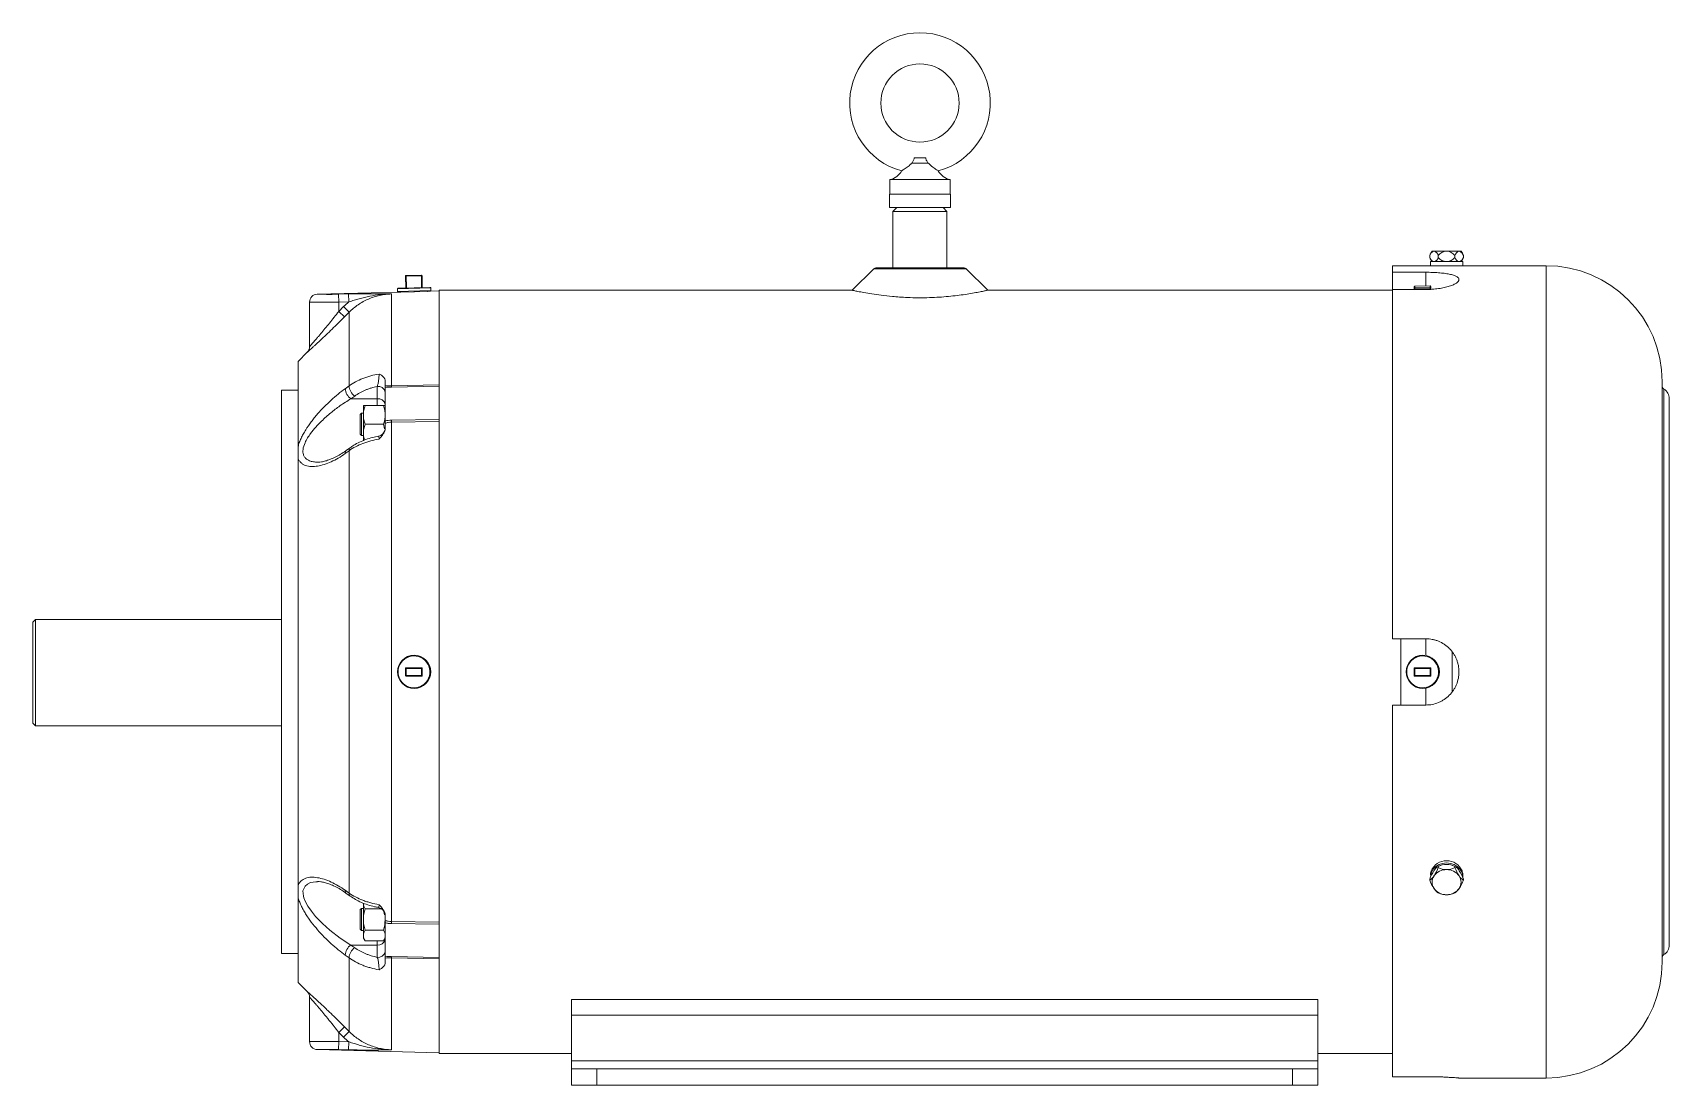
# Paper-space layout '_Back' of a CAD drawing. Header units: inches. Extents: x -13.4 to 11.3, y -6.2 to 9.6.
import ezdxf

# ---------------------------------------------------------------- set-up
doc = ezdxf.new("R2010")
doc.units = ezdxf.units.IN
doc.header["$MEASUREMENT"] = 0

psp = doc.layouts.new('_Back')

# ---------------------------------------------------------------- linework, layer by layer
at = {"color": 7, "linetype": 'Continuous', "lineweight": 15}
for p, q in [((-0.126, 7.67), (0.126, 7.67)), ((-0.086, 7.75), (0.086, 7.75)), ((-0.455, 7.424), (-0.455, 7.204)), ((-0.455, 7.424), (0.455, 7.424)), ((0.455, 7.204), (0.455, 7.424)), ((-0.458, 7.204), (-0.458, 7.001)), ((0.458, 7.204), (-0.458, 7.204)), ((0.458, 7.001), (0.458, 7.204)), ((0.458, 7.001), (-0.458, 7.001)), ((-0.347, 7.001), (-0.407, 6.941)), ((-0.407, 6.941), (-0.407, 6.095)), ((-0.407, 6.941), (0.407, 6.941)), ((0.407, 6.941), (0.347, 7.001)), ((0.407, 6.095), (0.407, 6.941)), ((7.685, 6.278), (7.685, 6.251)), ((7.696, 6.125), (7.696, 6.187)), ((8.182, 6.187), (7.696, 6.187)), ((7.719, 6.343), (8.157, 6.343)), ((7.812, 6.278), (7.812, 6.251)), ((8.064, 6.278), (8.064, 6.251)), ((8.182, 6.125), (8.182, 6.187)), ((8.191, 6.278), (8.191, 6.251)), ((-7.506, 5.974), (-7.756, 5.967)), ((-7.751, 5.79), (-7.756, 5.967)), ((-7.746, 5.977), (-7.516, 5.983)), ((-7.746, 5.977), (-7.741, 5.79)), ((-7.512, 5.796), (-7.516, 5.983)), ((-7.506, 5.974), (-7.502, 5.796)), ((-0.698, 6.077), (-1.02, 5.756)), ((-0.656, 6.095), (0.656, 6.095)), ((1.021, 5.755), (0.698, 6.077)), ((7.696, 6.125), (7.125, 6.125)), ((7.125, 6.125), (7.125, 0.5)), ((7.125, 6.026), (7.625, 6.026)), ((8.171, 6.125), (7.705, 6.125)), ((9.438, 6.125), (8.18, 6.125)), ((-7.867, 5.728), (-9.085, 5.696)), ((-8.765, 5.695), (-8.615, 5.699)), ((-8.762, 5.575), (-8.765, 5.695)), ((-8.612, 5.579), (-8.615, 5.699)), ((-7.967, 4.312), (-7.967, 5.699)), ((-7.876, 5.776), (-7.875, 5.736)), ((-7.866, 5.787), (-7.387, 5.799)), ((-7.423, 5.738), (-7.827, 5.728)), ((-7.62, 5.733), (-7.63, 5.732)), ((-7.63, 5.733), (-7.63, 5.732)), ((-7.62, 5.733), (-7.62, 5.733)), ((-7.25, 5.744), (-7.383, 5.741)), ((-7.375, 5.75), (-7.376, 5.79)), ((-1.018, 5.755), (-7.25, 5.755)), ((-7.25, -5.755), (-7.25, 5.755)), ((7.125, 5.755), (1.021, 5.755)), ((7.625, 5.767), (7.125, 5.767)), ((7.449, 5.807), (7.449, 5.78)), ((7.449, 5.78), (7.449, 5.78)), ((7.449, 5.767), (7.449, 5.78)), ((7.689, 5.823), (7.459, 5.817)), ((7.689, 5.823), (7.459, 5.817)), ((7.459, 5.817), (7.459, 5.79)), ((7.459, 5.79), (7.689, 5.796)), ((7.689, 5.784), (7.459, 5.778)), ((7.689, 5.796), (7.689, 5.823)), ((7.699, 5.814), (7.699, 5.786)), ((7.7, 5.77), (7.699, 5.814)), ((7.699, 5.786), (7.699, 5.769)), ((-9.202, 5.576), (-9.202, 4.905)), ((-8.612, 5.579), (-8.762, 5.575)), ((-8.762, 5.575), (-8.762, 5.436)), ((-8.762, 5.436), (-8.691, 5.508)), ((-8.677, 5.352), (-8.762, 5.436)), ((-8.606, 5.423), (-8.691, 5.508)), ((-8.606, 5.423), (-8.677, 5.352)), ((-8.606, 4.312), (-8.606, 5.423)), ((-9.237, 4.82), (-9.375, 4.682)), ((-9.375, 4.682), (-9.375, 3.396)), ((-9.375, 4.249), (-9.625, 4.249)), ((-9.625, 4.249), (-9.625, -4.249)), ((-8.663, 4.271), (-8.606, 4.312)), ((-8.182, 4.015), (-8.182, 4.305)), ((-8.062, 4.383), (-8.062, 4.317)), ((-8.062, 3.784), (-8.062, 4.296)), ((-7.967, 4.312), (-7.25, 4.328)), ((-7.25, 4.309), (-7.967, 4.293)), ((11.188, -4.375), (11.188, 4.375)), ((-8.521, 4.16), (-8.579, 4.119)), ((-8.579, 4.119), (-8.182, 4.119)), ((-8.39, 4.015), (-8.39, 3.483)), ((-8.087, 4.015), (-8.365, 4.015)), ((11.295, 4.12), (11.295, -4.12)), ((-8.417, 3.901), (-8.437, 3.881)), ((-8.437, 3.586), (-8.437, 3.881)), ((-8.39, 3.901), (-8.417, 3.901)), ((-8.417, 3.901), (-8.417, 3.566)), ((-8.087, 3.734), (-8.365, 3.734)), ((-8.074, 3.666), (-8.087, 3.734)), ((-8.062, 3.749), (-8.062, 3.672)), ((-7.967, 3.797), (-7.25, 3.807)), ((-7.967, -3.797), (-7.967, 3.797)), ((-7.25, 3.777), (-7.967, 3.766)), ((-8.437, 3.586), (-8.417, 3.566)), ((-8.417, 3.566), (-8.39, 3.566)), ((-9.375, 3.223), (-9.375, -3.223)), ((-8.606, 3.335), (-8.663, 3.294)), ((-8.606, -3.335), (-8.606, 3.335)), ((-13.375, -0.772), (-13.375, 0.749)), ((-13.335, 0.79), (-13.335, -0.812)), ((-9.637, 0.79), (-13.335, 0.79)), ((-9.625, 0.797), (-9.637, 0.79)), ((7.125, 0.5), (7.625, 0.5)), ((7.25, 0.5), (7.25, -0.5)), ((7.625, 0.246), (7.625, 0.5)), ((-7.625, 0.25), (-7.626, 0.25)), ((7.58, 0.25), (7.579, 0.25)), ((8.02, -0.307), (8.02, 0.307)), ((-7.756, 0.052), (-7.756, -0.053)), ((-7.502, 0.052), (-7.756, 0.052)), ((-7.746, 0.062), (-7.512, 0.062)), ((-7.746, 0.052), (-7.746, -0.053)), ((-7.516, -0.053), (-7.516, 0.052)), ((-7.506, 0.052), (-7.506, -0.053)), ((-7.502, -0.053), (-7.502, 0.052)), ((7.449, 0.052), (7.449, -0.053)), ((7.703, 0.052), (7.449, 0.052)), ((7.459, 0.062), (7.693, 0.062)), ((7.459, 0.052), (7.459, -0.053)), ((7.689, -0.053), (7.689, 0.052)), ((7.699, 0.052), (7.699, -0.053)), ((7.703, -0.053), (7.703, 0.052)), ((-7.756, -0.053), (-7.502, -0.053)), ((-7.512, -0.063), (-7.746, -0.063)), ((7.449, -0.053), (7.703, -0.053)), ((7.693, -0.063), (7.459, -0.063)), ((7.625, -0.5), (7.625, -0.246)), ((-7.626, -0.25), (-7.625, -0.25)), ((7.579, -0.25), (7.58, -0.25)), ((7.125, -0.5), (7.125, -6.105)), ((7.625, -0.5), (7.125, -0.5)), ((-13.375, -0.772), (-13.335, -0.812)), ((-13.335, -0.812), (-9.625, -0.812)), ((7.812, -2.95), (7.812, -2.936)), ((8.064, -2.95), (8.064, -2.936)), ((7.685, -3.139), (7.685, -3.126)), ((7.696, -3.037), (7.696, -3.068)), ((7.696, -3.068), (7.709, -3.068)), ((7.696, -3.087), (7.7, -3.087)), ((7.696, -3.087), (7.696, -3.097)), ((8.182, -3.093), (8.182, -3.062)), ((8.191, -3.139), (8.191, -3.126)), ((-9.375, -3.396), (-9.375, -4.682)), ((-8.663, -3.294), (-8.606, -3.335)), ((-8.417, -3.566), (-8.437, -3.586)), ((-8.437, -3.881), (-8.437, -3.586)), ((-8.39, -3.566), (-8.417, -3.566)), ((-8.417, -3.566), (-8.417, -3.901)), ((-8.39, -3.49), (-8.39, -4.015)), ((-8.118, -3.571), (-8.365, -3.571)), ((-8.072, -3.664), (-8.08, -3.614)), ((-8.062, -3.672), (-8.062, -3.749)), ((-8.437, -3.881), (-8.417, -3.901)), ((-8.417, -3.901), (-8.39, -3.901)), ((-8.087, -3.896), (-8.365, -3.896)), ((-8.062, -4.296), (-8.062, -3.784)), ((-7.967, -3.766), (-7.25, -3.777)), ((-7.25, -3.807), (-7.967, -3.797)), ((-8.579, -4.119), (-8.182, -4.119)), ((-8.579, -4.119), (-8.521, -4.16)), ((-8.39, -4.015), (-8.365, -4.058)), ((-8.087, -4.058), (-8.365, -4.058)), ((-8.182, -4.305), (-8.182, -4.058)), ((-8.087, -4.058), (-8.062, -4.015)), ((-9.625, -4.249), (-9.375, -4.249)), ((-8.606, -4.312), (-8.663, -4.271)), ((-8.606, -5.423), (-8.606, -4.312)), ((-8.062, -4.317), (-8.062, -4.383)), ((-7.967, -4.293), (-7.25, -4.309)), ((-7.25, -4.328), (-7.967, -4.312)), ((-7.967, -5.699), (-7.967, -4.312)), ((-9.375, -4.682), (-9.237, -4.82)), ((-9.202, -4.905), (-9.202, -5.576)), ((5.997, -4.943), (-5.253, -4.943)), ((-5.253, -6.235), (-5.253, -4.943)), ((-5.253, -5.178), (5.997, -5.178)), ((5.997, -6.235), (5.997, -4.943)), ((-8.677, -5.352), (-8.762, -5.436)), ((-8.606, -5.423), (-8.691, -5.508)), ((-8.677, -5.352), (-8.606, -5.423)), ((-8.762, -5.575), (-8.765, -5.695)), ((-8.691, -5.508), (-8.762, -5.436)), ((-8.762, -5.436), (-8.762, -5.575)), ((-8.762, -5.575), (-8.612, -5.579)), ((-8.612, -5.579), (-8.615, -5.699)), ((-9.085, -5.696), (-7.25, -5.744)), ((-8.615, -5.699), (-8.765, -5.695)), ((-7.25, -5.755), (-5.253, -5.755)), ((-5.253, -5.867), (5.997, -5.867)), ((5.997, -5.755), (7.125, -5.755)), ((-5.253, -5.985), (5.997, -5.985)), ((-4.873, -5.985), (-4.873, -6.235)), ((5.617, -6.235), (5.617, -5.985)), ((7.125, -6.105), (7.625, -6.105)), ((8.123, -6.125), (9.438, -6.125)), ((-5.253, -6.235), (5.997, -6.235))]:
    psp.add_line(p, q, dxfattribs=at)
at = {"color": 9, "linetype": 'Continuous', "lineweight": 15}
for p, q in [((0.698, 6.077), (-0.698, 6.077)), ((7.625, 6.026), (7.625, 5.822)), ((9.438, 6.125), (9.438, -6.125)), ((-7.376, 5.79), (-7.876, 5.776)), ((-7.875, 5.736), (-7.375, 5.75)), ((7.459, 5.778), (7.459, 5.767)), ((7.689, 5.769), (7.689, 5.784)), ((11.215, 4.264), (11.215, -4.264))]:
    psp.add_line(p, q, dxfattribs=at)
at = {"color": 9, "linetype": 'Continuous', "lineweight": 15, "flags": 128}
for points in [[(7.459, 5.817), (7.459, 5.817), (7.459, 5.817)], [(7.689, 5.823), (7.689, 5.823), (7.689, 5.823)], [(-9.08, -3.165), (-9.108, -3.164), (-9.187, -3.178), (-9.233, -3.199), (-9.27, -3.231), (-9.301, -3.301), (-9.295, -3.383), (-9.288, -3.41), (-9.263, -3.47), (-9.23, -3.531), (-9.175, -3.611), (-9.112, -3.687), (-9.008, -3.795), (-8.897, -3.893), (-8.739, -4.015), (-8.579, -4.119), (-8.579, -4.119)]]:
    psp.add_lwpolyline(points, dxfattribs=at)
at = {"color": 7, "linetype": 'Continuous', "lineweight": 15, "flags": 128}
for points in [[(-8.591, 3.381), (-8.631, 3.352), (-8.648, 3.34)], [(7.696, -3.068), (7.71, -3.019), (7.737, -2.974), (7.776, -2.936), (7.825, -2.907), (7.879, -2.889), (7.938, -2.882), (7.996, -2.889), (8.051, -2.907), (8.099, -2.935), (8.138, -2.973), (8.166, -3.018), (8.18, -3.068), (8.181, -3.1)], [(-8.648, -3.34), (-8.608, -3.368), (-8.591, -3.381)]]:
    psp.add_lwpolyline(points, dxfattribs=at)
at = {"color": 7, "linetype": 'Continuous', "lineweight": 15}
for centre, radius in [((0, 8.579), 0.59), ((-7.626, 0), 0.25), ((7.579, 0), 0.25)]:
    psp.add_circle(centre, radius, dxfattribs=at)
for centre, radius, start, end in [((0, 8.579), 1.06, 285.0833, 254.9161), ((-0.5, 7.67), 0.25, 280.3698, 333.4099), ((0.5, 7.67), 0.25, 206.6006, 259.6302), ((7.938, 6.187), 0.269, 144.4933, 160.0483), ((7.765, 6.263), 0.0814, 101.8601, 169.2449), ((7.938, 6.343), 0.269, 199.9517, 215.5067), ((7.765, 6.266), 0.0814, 190.7551, 258.1399), ((7.732, 6.263), 0.0814, 10.7551, 78.1399), ((7.732, 6.266), 0.0814, 281.8601, 349.2449), ((7.938, 6.187), 0.156, 35.9808, 144.0192), ((7.938, 6.343), 0.156, 215.9808, 324.0192), ((8.144, 6.263), 0.0814, 101.8601, 169.2449), ((8.144, 6.266), 0.0814, 190.7551, 258.1399), ((8.111, 6.263), 0.0814, 10.7551, 78.1399), ((8.111, 6.266), 0.0814, 281.8601, 349.2449), ((7.938, 6.187), 0.269, 19.9517, 35.5067), ((7.938, 6.343), 0.269, 324.4933, 340.0483), ((-7.746, 5.967), 0.01, 91.5, 181.5), ((-7.516, 5.973), 0.01, 1.5, 91.5), ((-0.656, 6.035), 0.06, 90, 135), ((0.656, 6.035), 0.06, 45, 90), ((9.438, 4.375), 1.75, 0, 90), ((-9.082, 5.576), 0.12, 91.5, 180), ((-7.866, 5.777), 0.01, 91.5, 181.5), ((-7.865, 5.737), 0.01, 181.5, 240.0022), ((-7.386, 5.789), 0.01, 1.5, 91.5), ((-7.385, 5.749), 0.01, 302.9978, 1.5), ((7.459, 5.807), 0.01, 91.4489, 180), ((7.456, 5.789), 0.0116, 230.6021, 283.0993), ((8.214, 5.8), 0.755, 180.7602, 181.6893), ((7.689, 5.813), 0.01, 1.5529, 91.4489), ((7.689, 5.813), 0.00985, 2.5776, 92.4038), ((8.444, 5.806), 0.755, 180.7602, 181.6893), ((7.689, 5.786), 0.00985, 2.5776, 92.4038), ((7.691, 5.795), 0.0121, 260.3577, 311.3728), ((-9.322, 4.905), 0.12, 315, 360), ((-8.469, 4.28), 0.195, 182.6204, 235.7097), ((-8.411, 4.321), 0.195, 182.6568, 235.6964), ((-8.167, 4.199), 0.107, 11.4218, 98.0495), ((-9.254, 4.303), 1.287, 359.5702, 0.4298), ((11.247, 4.315), 0.06, 190.4129, 238.0698), ((11.125, 4.12), 0.17, 0, 58.0698), ((-8.167, 4.013), 0.107, 11.4218, 98.0495), ((-8.182, 3.673), 0.12, 279.8782, 350.3312), ((-7.625, 0), 0.25, 270.0139, 89.9861), ((7.58, 0), 0.25, 270.0139, 89.9861), ((-7.627, 0), 0.24, 301.2003, 223.2622), ((-7.746, 0.052), 0.01, 90.0098, 180.0098), ((-7.651, 0.055), 0.0957, 175.5056, 181.4954), ((-7.421, 0.055), 0.0957, 175.5056, 181.4954), ((-7.516, 0.052), 0.01, 359.9902, 89.9902), ((-7.512, 0.052), 0.01, 359.9902, 89.9902), ((7.578, 0), 0.24, 301.2003, 223.2622), ((7.459, 0.052), 0.01, 90.0098, 180.0098), ((7.554, 0.055), 0.0957, 175.5056, 181.4954), ((7.689, 0.052), 0.01, 359.9902, 89.9902), ((7.784, 0.055), 0.0957, 175.5056, 181.4954), ((7.693, 0.052), 0.01, 359.9902, 89.9902), ((-7.746, -0.053), 0.01, 179.9902, 269.9902), ((-7.651, -0.055), 0.0957, 178.5046, 184.4944), ((-7.421, -0.055), 0.0957, 178.5046, 184.4944), ((-7.516, -0.053), 0.01, 270.0098, 0.0098), ((-7.512, -0.053), 0.01, 270.0098, 0.0098), ((7.459, -0.053), 0.01, 179.9902, 269.9902), ((7.554, -0.055), 0.0957, 178.5046, 184.4944), ((7.689, -0.053), 0.01, 270.0098, 0.0098), ((7.784, -0.055), 0.0957, 178.5046, 184.4944), ((7.693, -0.053), 0.01, 270.0098, 0.0098), ((7.938, -3.101), 0.253, 23.0633, 156.9367), ((7.873, -3.061), 0.14, 116.1338, 153.3056), ((7.258, -2.753), 0.588, 326.6106, 340.4815), ((7.938, -3.171), 0.269, 109.9517, 120.6538), ((7.93, -3.135), 0.232, 87.93, 120.6669), ((7.93, -2.75), 0.232, 239.3331, 272.07), ((7.946, -3.135), 0.232, 59.3331, 92.07), ((7.946, -2.75), 0.232, 267.93, 300.6669), ((7.938, -3.171), 0.269, 59.3462, 70.0483), ((8.003, -3.061), 0.14, 26.6944, 63.8662), ((8.618, -2.753), 0.588, 199.5185, 213.3894), ((8.239, -3.322), 0.588, 146.6106, 160.4815), ((7.624, -3.014), 0.14, 296.1338, 333.3056), ((8.239, -2.943), 0.588, 199.5185, 213.3894), ((7.888, -3.171), 0.168, 145.7352, 214.2648), ((7.933, -3.209), 0.227, 88.695, 144.4351), ((7.943, -3.209), 0.227, 35.5649, 91.305), ((7.637, -3.322), 0.588, 19.5185, 33.3894), ((7.988, -3.171), 0.168, 325.7352, 34.2648), ((8.252, -3.014), 0.14, 206.6944, 243.8662), ((7.637, -2.943), 0.588, 326.6106, 340.4815), ((7.933, -3.134), 0.227, 215.5649, 271.305), ((7.924, -3.162), 0.204, 210.8289, 233.0003), ((7.938, -3.093), 0.269, 239.3462, 250.0483), ((7.935, -3.091), 0.27, 250.863, 270.692), ((7.943, -3.134), 0.227, 268.695, 324.4351), ((7.941, -3.091), 0.27, 269.308, 289.137), ((7.938, -3.093), 0.269, 289.9517, 300.6538), ((7.952, -3.162), 0.204, 306.9997, 329.1711), ((-8.182, -3.673), 0.12, 9.4568, 80.22), ((-8.469, -4.28), 0.195, 124.2903, 177.3796), ((-8.411, -4.321), 0.195, 124.3036, 177.3432), ((-8.167, -4.013), 0.107, 261.9505, 348.5782), ((11.125, -4.12), 0.17, 301.9302, 0), ((-8.167, -4.199), 0.107, 261.9505, 348.5782), ((-9.254, -4.303), 1.287, 359.5702, 0.4298), ((9.438, -4.375), 1.75, 270, 0), ((11.247, -4.315), 0.06, 121.9302, 169.5871), ((-9.322, -4.905), 0.12, 0, 45), ((-9.082, -5.576), 0.12, 180, 268.5)]:
    psp.add_arc(centre, radius, start, end, dxfattribs=at)
at = {"color": 9, "linetype": 'Continuous', "lineweight": 15}
for centre, radius, start, end in [((7.459, 5.807), 0.00982, 90.4724, 179.0414), ((7.459, 5.78), 0.00982, 90.4724, 179.0414), ((-8.617, 3.304), 0.0474, 130.9839, 192.3434), ((-8.56, 3.345), 0.0472, 130.6055, 192.3244), ((-7.627, 0), 0.24, 223.2469, 269.9976), ((-7.627, 0), 0.24, 270.0009, 301.2183), ((7.578, 0), 0.24, 223.2469, 269.9976), ((7.578, 0), 0.24, 270.0009, 301.2183), ((-8.617, -3.304), 0.0474, 167.6567, 229.0153), ((-8.56, -3.345), 0.0473, 167.7106, 229.0844)]:
    psp.add_arc(centre, radius, start, end, dxfattribs=at)
at = {"color": 7, "linetype": 'Continuous', "lineweight": 15}
for points, knots in [([(-0.275, 7.557), (-0.276, 7.557), (-0.279, 7.555), (-0.265, 7.563), (-0.233, 7.583), (-0.181, 7.616), (-0.143, 7.653), (-0.126, 7.67)], [0, 0, 0, 0, 0.056892, 0.243926, 0.439046, 0.741442, 1, 1, 1, 1]), ([(-0.126, 7.67), (-0.121, 7.676), (-0.117, 7.681), (-0.108, 7.693), (-0.104, 7.7), (-0.097, 7.713), (-0.094, 7.72), (-0.088, 7.734), (-0.087, 7.742), (-0.086, 7.75)], [0, 0, 0, 0, 0.25, 0.25, 0.5, 0.5, 0.75, 0.75, 1, 1, 1, 1]), ([(0.086, 7.75), (0.087, 7.742), (0.088, 7.734), (0.094, 7.72), (0.097, 7.713), (0.108, 7.693), (0.117, 7.681), (0.126, 7.67)], [0, 0, 0, 0, 0.25, 0.25, 0.5, 0.5, 1, 1, 1, 1]), ([(0.126, 7.67), (0.148, 7.649), (0.192, 7.608), (0.246, 7.575), (0.274, 7.558), (0.275, 7.557), (0.275, 7.557)], [0, 0, 0, 0, 0.321464, 0.642017, 0.848808, 1, 1, 1, 1]), ([(7.625, 6.026), (7.658, 6.026), (7.691, 6.025), (7.738, 6.024), (7.754, 6.023), (7.786, 6.021), (7.801, 6.02), (7.847, 6.017), (7.875, 6.014), (7.916, 6.009), (7.929, 6.007), (7.955, 6.002), (7.967, 6), (8.002, 5.993), (8.022, 5.988), (8.05, 5.979), (8.058, 5.976), (8.074, 5.97), (8.088, 5.963), (8.099, 5.956), (8.108, 5.949), (8.112, 5.945), (8.122, 5.933), (8.125, 5.925), (8.125, 5.912), (8.124, 5.908), (8.121, 5.899), (8.119, 5.895), (8.109, 5.882), (8.1, 5.873), (8.081, 5.86), (8.074, 5.855), (8.058, 5.847), (8.05, 5.842), (8.023, 5.83), (8.002, 5.822), (7.955, 5.808), (7.93, 5.801), (7.89, 5.792), (7.876, 5.789), (7.847, 5.784), (7.832, 5.782), (7.786, 5.776), (7.755, 5.773), (7.691, 5.768), (7.658, 5.767), (7.625, 5.767)], [0, 0, 0, 0, 0.0625, 0.0625, 0.09375, 0.09375, 0.125, 0.125, 0.1875, 0.1875, 0.21875, 0.21875, 0.25, 0.25, 0.3125, 0.3125, 0.34375, 0.34375, 0.375, 0.40625, 0.40625, 0.4375, 0.4375, 0.5, 0.5, 0.53125, 0.53125, 0.5625, 0.5625, 0.625, 0.625, 0.65625, 0.65625, 0.6875, 0.6875, 0.75, 0.75, 0.8125, 0.8125, 0.84375, 0.84375, 0.875, 0.875, 0.9375, 0.9375, 1, 1, 1, 1]), ([(8.18, 6.125), (8.18, 6.125), (8.184, 6.125), (8.177, 6.125), (8.171, 6.125)], [0, 0, 0, 0, 0.157518, 1, 1, 1, 1]), ([(-9.085, 5.696), (-9.085, 5.696), (-9.083, 5.696), (-9.077, 5.696), (-9.075, 5.696), (-9.069, 5.696), (-9.065, 5.696), (-9.053, 5.695), (-9.044, 5.695), (-9.021, 5.695), (-9.007, 5.694), (-8.978, 5.694), (-8.962, 5.694), (-8.936, 5.693), (-8.927, 5.693), (-8.908, 5.693), (-8.889, 5.693), (-8.869, 5.693), (-8.849, 5.694), (-8.839, 5.694), (-8.808, 5.694), (-8.786, 5.695), (-8.765, 5.695)], [0, 0, 0, 0, 0.125, 0.125, 0.1875, 0.1875, 0.25, 0.25, 0.375, 0.375, 0.5, 0.5, 0.625, 0.625, 0.6875, 0.6875, 0.75, 0.8125, 0.8125, 0.875, 0.875, 1, 1, 1, 1]), ([(-8.615, 5.699), (-8.557, 5.701), (-8.5, 5.702), (-8.416, 5.703), (-8.388, 5.703), (-8.333, 5.703), (-8.306, 5.703), (-8.225, 5.703), (-8.173, 5.703), (-8.095, 5.702), (-8.069, 5.701), (-8.031, 5.701), (-8.018, 5.7), (-7.993, 5.7), (-7.98, 5.699), (-7.967, 5.699)], [0, 0, 0, 0, 0.25, 0.25, 0.375, 0.375, 0.5, 0.5, 0.75, 0.75, 0.875, 0.875, 0.9375, 0.9375, 1, 1, 1, 1]), ([(-8.612, 5.579), (-8.585, 5.588), (-8.559, 5.597), (-8.505, 5.613), (-8.479, 5.62), (-8.399, 5.642), (-8.345, 5.655), (-8.238, 5.676), (-8.184, 5.685), (-8.103, 5.693), (-8.076, 5.695), (-8.022, 5.698), (-7.994, 5.699), (-7.967, 5.699)], [0, 0, 0, 0, 0.125, 0.125, 0.25, 0.25, 0.5, 0.5, 0.75, 0.75, 0.875, 0.875, 1, 1, 1, 1]), ([(-7.967, 5.699), (-7.997, 5.698), (-8.027, 5.696), (-8.086, 5.689), (-8.116, 5.684), (-8.202, 5.665), (-8.259, 5.646), (-8.341, 5.611), (-8.368, 5.598), (-8.42, 5.569), (-8.445, 5.553), (-8.518, 5.503), (-8.564, 5.466), (-8.606, 5.423)], [0, 0, 0, 0, 0.125, 0.125, 0.25, 0.25, 0.5, 0.5, 0.625, 0.625, 0.75, 0.75, 1, 1, 1, 1]), ([(-7.867, 5.728), (-7.868, 5.728), (-7.868, 5.728), (-7.85, 5.728), (-7.832, 5.728), (-7.829, 5.728), (-7.828, 5.728), (-7.827, 5.728), (-7.827, 5.728), (-7.827, 5.728), (-7.827, 5.728)], [0, 0, 0, 0, 0.330222, 0.881733, 0.957868, 0.983681, 0.99662, 0.998772, 0.999555, 1, 1, 1, 1]), ([(-7.423, 5.738), (-7.423, 5.738), (-7.423, 5.738), (-7.423, 5.738), (-7.422, 5.738), (-7.42, 5.738), (-7.414, 5.739), (-7.397, 5.74), (-7.381, 5.741), (-7.382, 5.741), (-7.383, 5.741)], [0, 0, 0, 0, 0.000075, 0.001129, 0.004496, 0.020127, 0.070987, 0.214626, 0.72012, 1, 1, 1, 1]), ([(-1.018, 5.754), (-1.019, 5.754), (-1.023, 5.755), (-0.998, 5.75), (-0.941, 5.738), (-0.85, 5.72), (-0.731, 5.7), (-0.586, 5.679), (-0.441, 5.663), (-0.307, 5.652), (-0.23, 5.648), (-0.191, 5.646)], [0, 0, 0, 0, 0.037125, 0.170993, 0.308756, 0.442216, 0.579825, 0.708153, 0.841026, 0.919872, 1, 1, 1, 1]), ([(-0.191, 5.646), (-0.136, 5.644), (-0.025, 5.64), (0.139, 5.643), (0.292, 5.65), (0.432, 5.662), (0.564, 5.676), (0.686, 5.693), (0.796, 5.711), (0.89, 5.728), (0.963, 5.742), (1.007, 5.752), (1.026, 5.756), (1.021, 5.754), (1.021, 5.754)], [0, 0, 0, 0, 0.088043, 0.179335, 0.257945, 0.338667, 0.420748, 0.50478, 0.59579, 0.688979, 0.789205, 0.892054, 0.99749, 1, 1, 1, 1]), ([(-8.762, 5.575), (-8.791, 5.575), (-8.82, 5.574), (-8.862, 5.574), (-8.877, 5.574), (-8.904, 5.574), (-8.931, 5.574), (-8.957, 5.574), (-8.982, 5.574), (-8.995, 5.574), (-9.031, 5.574), (-9.053, 5.574), (-9.083, 5.574), (-9.093, 5.574), (-9.111, 5.575), (-9.12, 5.575), (-9.144, 5.575), (-9.157, 5.575), (-9.174, 5.576), (-9.179, 5.576), (-9.187, 5.576), (-9.191, 5.576), (-9.199, 5.576), (-9.202, 5.576), (-9.202, 5.576)], [0, 0, 0, 0, 0.125, 0.125, 0.1875, 0.1875, 0.25, 0.3125, 0.3125, 0.375, 0.375, 0.5, 0.5, 0.5625, 0.5625, 0.625, 0.625, 0.75, 0.75, 0.8125, 0.8125, 0.875, 0.875, 1, 1, 1, 1]), ([(-9.202, 4.905), (-9.202, 4.905), (-9.197, 4.91), (-9.183, 4.926), (-9.178, 4.932), (-9.165, 4.946), (-9.158, 4.955), (-9.143, 4.972), (-9.134, 4.982), (-9.116, 5.003), (-9.107, 5.014), (-9.088, 5.036), (-9.078, 5.048), (-9.057, 5.072), (-9.046, 5.085), (-9.014, 5.123), (-8.992, 5.15), (-8.947, 5.204), (-8.924, 5.232), (-8.878, 5.29), (-8.855, 5.319), (-8.808, 5.377), (-8.785, 5.406), (-8.762, 5.436)], [0, 0, 0, 0, 0.125, 0.125, 0.1875, 0.1875, 0.25, 0.25, 0.3125, 0.3125, 0.375, 0.375, 0.4375, 0.4375, 0.5, 0.5, 0.625, 0.625, 0.75, 0.75, 0.875, 0.875, 1, 1, 1, 1]), ([(-8.677, 5.352), (-8.708, 5.32), (-8.739, 5.29), (-8.801, 5.229), (-8.831, 5.199), (-8.892, 5.139), (-8.922, 5.111), (-8.981, 5.055), (-9.009, 5.028), (-9.05, 4.99), (-9.064, 4.977), (-9.09, 4.953), (-9.102, 4.942), (-9.126, 4.92), (-9.137, 4.91), (-9.159, 4.89), (-9.169, 4.881), (-9.187, 4.864), (-9.195, 4.857), (-9.206, 4.847), (-9.21, 4.844), (-9.216, 4.839), (-9.219, 4.836), (-9.232, 4.825), (-9.237, 4.82), (-9.237, 4.82)], [0, 0, 0, 0, 0.125, 0.125, 0.25, 0.25, 0.375, 0.375, 0.5, 0.5, 0.5625, 0.5625, 0.625, 0.625, 0.6875, 0.6875, 0.75, 0.75, 0.8125, 0.8125, 0.84375, 0.84375, 0.875, 0.875, 1, 1, 1, 1]), ([(-8.606, 4.312), (-8.575, 4.334), (-8.542, 4.355), (-8.473, 4.392), (-8.437, 4.409), (-8.38, 4.432), (-8.36, 4.44), (-8.32, 4.453), (-8.3, 4.459), (-8.239, 4.476), (-8.197, 4.485), (-8.155, 4.492)], [0, 0, 0, 0, 0.25, 0.25, 0.5, 0.5, 0.625, 0.625, 0.75, 0.75, 1, 1, 1, 1]), ([(-8.182, 4.305), (-8.18, 4.311), (-8.178, 4.318), (-8.174, 4.332), (-8.172, 4.34), (-8.168, 4.356), (-8.166, 4.364), (-8.163, 4.381), (-8.162, 4.39), (-8.16, 4.408), (-8.159, 4.417), (-8.157, 4.434), (-8.156, 4.443), (-8.155, 4.459), (-8.155, 4.467), (-8.155, 4.481), (-8.155, 4.487), (-8.155, 4.492)], [0, 0, 0, 0, 0.125, 0.125, 0.25, 0.25, 0.375, 0.375, 0.5, 0.5, 0.625, 0.625, 0.75, 0.75, 0.875, 0.875, 1, 1, 1, 1]), ([(-8.062, 4.383), (-8.062, 4.395), (-8.065, 4.406), (-8.072, 4.423), (-8.075, 4.428), (-8.082, 4.438), (-8.086, 4.443), (-8.099, 4.456), (-8.109, 4.465), (-8.125, 4.476), (-8.131, 4.479), (-8.143, 4.486), (-8.149, 4.489), (-8.155, 4.492)], [0, 0, 0, 0, 0.25, 0.25, 0.375, 0.375, 0.5, 0.5, 0.75, 0.75, 0.875, 0.875, 1, 1, 1, 1]), ([(-9.375, 3.396), (-9.37, 3.416), (-9.364, 3.437), (-9.349, 3.479), (-9.34, 3.5), (-9.32, 3.543), (-9.31, 3.564), (-9.292, 3.596), (-9.286, 3.607), (-9.274, 3.628), (-9.267, 3.639), (-9.235, 3.692), (-9.206, 3.733), (-9.161, 3.793), (-9.146, 3.812), (-9.114, 3.851), (-9.098, 3.871), (-9.048, 3.927), (-9.015, 3.964), (-8.946, 4.033), (-8.912, 4.066), (-8.842, 4.13), (-8.806, 4.161), (-8.735, 4.219), (-8.699, 4.246), (-8.663, 4.271)], [0, 0, 0, 0, 0.0625, 0.0625, 0.125, 0.125, 0.1875, 0.1875, 0.21875, 0.21875, 0.25, 0.25, 0.375, 0.375, 0.4375, 0.4375, 0.5, 0.5, 0.625, 0.625, 0.75, 0.75, 0.875, 0.875, 1, 1, 1, 1]), ([(-8.182, 4.305), (-8.214, 4.298), (-8.245, 4.29), (-8.291, 4.275), (-8.306, 4.27), (-8.336, 4.259), (-8.35, 4.253), (-8.421, 4.223), (-8.474, 4.194), (-8.521, 4.16)], [0, 0, 0, 0, 0.25, 0.25, 0.375, 0.375, 0.5, 0.5, 1, 1, 1, 1]), ([(-8.062, 4.317), (-8.047, 4.315), (-8.031, 4.314), (-8, 4.312), (-7.983, 4.312), (-7.967, 4.312)], [0, 0, 0, 0, 0.5, 0.5, 1, 1, 1, 1]), ([(-7.967, 4.293), (-7.983, 4.293), (-7.999, 4.293), (-8.031, 4.294), (-8.047, 4.295), (-8.062, 4.296)], [0, 0, 0, 0, 0.5, 0.5, 1, 1, 1, 1]), ([(-8.365, 4.015), (-8.373, 3.992), (-8.379, 3.968), (-8.388, 3.922), (-8.39, 3.898), (-8.39, 3.874)], [0, 0, 0, 0, 0.5, 0.5, 1, 1, 1, 1]), ([(-8.39, 4.015), (-8.39, 4.015), (-8.39, 4.015), (-8.387, 4.015), (-8.386, 4.015), (-8.379, 4.015), (-8.373, 4.015), (-8.365, 4.015)], [0, 0, 0, 0, 0.25, 0.25, 0.5, 0.5, 1, 1, 1, 1]), ([(-8.087, 4.015), (-8.079, 3.992), (-8.073, 3.968), (-8.064, 3.922), (-8.062, 3.898), (-8.062, 3.874)], [0, 0, 0, 0, 0.5, 0.5, 1, 1, 1, 1]), ([(-8.087, 4.015), (-8.079, 4.015), (-8.073, 4.015), (-8.064, 4.015), (-8.062, 4.015), (-8.062, 4.015)], [0, 0, 0, 0, 0.5, 0.5, 1, 1, 1, 1]), ([(-8.39, 3.874), (-8.39, 3.85), (-8.388, 3.826), (-8.379, 3.779), (-8.373, 3.756), (-8.365, 3.734)], [0, 0, 0, 0, 0.5, 0.5, 1, 1, 1, 1]), ([(-8.365, 3.734), (-8.373, 3.711), (-8.379, 3.687), (-8.388, 3.641), (-8.39, 3.617), (-8.39, 3.593)], [0, 0, 0, 0, 0.5, 0.5, 1, 1, 1, 1]), ([(-8.062, 3.874), (-8.062, 3.85), (-8.064, 3.826), (-8.073, 3.779), (-8.08, 3.756), (-8.087, 3.734)], [0, 0, 0, 0, 0.5, 0.5, 1, 1, 1, 1]), ([(-8.062, 3.784), (-8.047, 3.788), (-8.031, 3.791), (-7.999, 3.795), (-7.983, 3.797), (-7.967, 3.797)], [0, 0, 0, 0, 0.5, 0.5, 1, 1, 1, 1]), ([(-7.967, 3.766), (-7.983, 3.766), (-8, 3.765), (-8.031, 3.759), (-8.047, 3.755), (-8.062, 3.749)], [0, 0, 0, 0, 0.5, 0.5, 1, 1, 1, 1]), ([(-8.155, 3.511), (-8.197, 3.504), (-8.239, 3.495), (-8.299, 3.478), (-8.319, 3.472), (-8.359, 3.46), (-8.379, 3.453), (-8.436, 3.43), (-8.472, 3.414), (-8.542, 3.377), (-8.575, 3.357), (-8.606, 3.335)], [0, 0, 0, 0, 0.25, 0.25, 0.375, 0.375, 0.5, 0.5, 0.75, 0.75, 1, 1, 1, 1]), ([(-8.161, 3.554), (-8.192, 3.548), (-8.257, 3.536), (-8.353, 3.505), (-8.448, 3.466), (-8.528, 3.424), (-8.572, 3.393), (-8.59, 3.38)], [0, 0, 0, 0, 0.190627, 0.41164, 0.631235, 0.851273, 1, 1, 1, 1]), ([(-8.39, 3.593), (-8.39, 3.59), (-8.39, 3.557), (-8.381, 3.524), (-8.373, 3.495)], [0, 0, 0, 0, 0.101267, 1, 1, 1, 1]), ([(-8.062, 3.672), (-8.062, 3.658), (-8.065, 3.644), (-8.072, 3.623), (-8.075, 3.615), (-8.082, 3.602), (-8.086, 3.595), (-8.099, 3.575), (-8.109, 3.561), (-8.125, 3.542), (-8.131, 3.536), (-8.143, 3.523), (-8.149, 3.517), (-8.155, 3.511)], [0, 0, 0, 0, 0.25, 0.25, 0.375, 0.375, 0.5, 0.5, 0.75, 0.75, 0.875, 0.875, 1, 1, 1, 1]), ([(-9.375, 3.396), (-9.375, 3.382), (-9.375, 3.367), (-9.375, 3.338), (-9.375, 3.309), (-9.375, 3.281), (-9.375, 3.252), (-9.375, 3.238), (-9.375, 3.223)], [0, 0, 0, 0, 0.25, 0.25, 0.5, 0.75, 0.75, 1, 1, 1, 1]), ([(-8.663, 3.294), (-8.699, 3.268), (-8.734, 3.245), (-8.805, 3.204), (-8.84, 3.185), (-8.91, 3.153), (-8.945, 3.139), (-9.014, 3.117), (-9.048, 3.109), (-9.113, 3.098), (-9.145, 3.096), (-9.191, 3.098), (-9.206, 3.099), (-9.234, 3.104), (-9.248, 3.108), (-9.274, 3.117), (-9.286, 3.122), (-9.309, 3.136), (-9.32, 3.144), (-9.34, 3.162), (-9.349, 3.173), (-9.36, 3.19), (-9.363, 3.196), (-9.37, 3.209), (-9.373, 3.216), (-9.375, 3.223)], [0, 0, 0, 0, 0.125, 0.125, 0.25, 0.25, 0.375, 0.375, 0.5, 0.5, 0.625, 0.625, 0.6875, 0.6875, 0.75, 0.75, 0.8125, 0.8125, 0.875, 0.875, 0.9375, 0.9375, 0.96875, 0.96875, 1, 1, 1, 1]), ([(-8.648, 3.339), (-8.65, 3.338), (-8.679, 3.316), (-8.735, 3.281), (-8.817, 3.236), (-8.893, 3.203), (-8.963, 3.179), (-9.022, 3.167), (-9.061, 3.162), (-9.077, 3.163), (-9.08, 3.163)], [0, 0, 0, 0, 0.0093955, 0.1831755, 0.3589181, 0.5362533, 0.6926796, 0.8375045, 0.9729245, 1, 1, 1, 1]), ([(7.625, 0.5), (7.658, 0.5), (7.691, 0.497), (7.738, 0.487), (7.754, 0.483), (7.786, 0.474), (7.801, 0.468), (7.847, 0.449), (7.875, 0.434), (7.916, 0.407), (7.929, 0.397), (7.955, 0.376), (7.967, 0.365), (8.002, 0.33), (8.022, 0.305), (8.05, 0.264), (8.058, 0.25), (8.074, 0.221), (8.088, 0.192), (8.099, 0.161), (8.108, 0.13), (8.112, 0.114), (8.122, 0.065), (8.125, 0.033), (8.125, -0.016), (8.124, -0.032), (8.121, -0.065), (8.119, -0.081), (8.109, -0.13), (8.1, -0.161), (8.081, -0.206), (8.074, -0.221), (8.058, -0.25), (8.05, -0.264), (8.023, -0.305), (8.002, -0.33), (7.955, -0.377), (7.93, -0.397), (7.89, -0.425), (7.876, -0.433), (7.847, -0.448), (7.832, -0.456), (7.786, -0.474), (7.755, -0.484), (7.691, -0.497), (7.658, -0.5), (7.625, -0.5)], [0, 0, 0, 0, 0.0625, 0.0625, 0.09375, 0.09375, 0.125, 0.125, 0.1875, 0.1875, 0.21875, 0.21875, 0.25, 0.25, 0.3125, 0.3125, 0.34375, 0.34375, 0.375, 0.40625, 0.40625, 0.4375, 0.4375, 0.5, 0.5, 0.53125, 0.53125, 0.5625, 0.5625, 0.625, 0.625, 0.65625, 0.65625, 0.6875, 0.6875, 0.75, 0.75, 0.8125, 0.8125, 0.84375, 0.84375, 0.875, 0.875, 0.9375, 0.9375, 1, 1, 1, 1]), ([(-9.375, -3.223), (-9.37, -3.209), (-9.364, -3.196), (-9.349, -3.173), (-9.34, -3.162), (-9.32, -3.144), (-9.31, -3.136), (-9.292, -3.126), (-9.286, -3.123), (-9.274, -3.117), (-9.267, -3.114), (-9.235, -3.103), (-9.206, -3.098), (-9.161, -3.096), (-9.146, -3.097), (-9.114, -3.099), (-9.098, -3.101), (-9.048, -3.109), (-9.015, -3.117), (-8.946, -3.139), (-8.912, -3.153), (-8.842, -3.185), (-8.806, -3.204), (-8.735, -3.245), (-8.699, -3.268), (-8.663, -3.294)], [0, 0, 0, 0, 0.0625, 0.0625, 0.125, 0.125, 0.1875, 0.1875, 0.21875, 0.21875, 0.25, 0.25, 0.375, 0.375, 0.4375, 0.4375, 0.5, 0.5, 0.625, 0.625, 0.75, 0.75, 0.875, 0.875, 1, 1, 1, 1]), ([(-9.08, -3.163), (-9.065, -3.163), (-9.034, -3.164), (-8.977, -3.176), (-8.911, -3.196), (-8.837, -3.226), (-8.757, -3.268), (-8.693, -3.307), (-8.657, -3.334), (-8.648, -3.34)], [0, 0, 0, 0, 0.129939, 0.273569, 0.426449, 0.591164, 0.769028, 0.947439, 1, 1, 1, 1]), ([(8.18, -3.062), (8.18, -3.059), (8.184, -3.039), (8.177, -3.019), (8.171, -3.002)], [0, 0, 0, 0, 0.1551483, 1, 1, 1, 1]), ([(-9.375, -3.223), (-9.375, -3.238), (-9.375, -3.252), (-9.375, -3.281), (-9.375, -3.309), (-9.375, -3.338), (-9.375, -3.367), (-9.375, -3.382), (-9.375, -3.396)], [0, 0, 0, 0, 0.25, 0.25, 0.5, 0.75, 0.75, 1, 1, 1, 1]), ([(-8.663, -4.271), (-8.699, -4.246), (-8.734, -4.219), (-8.805, -4.161), (-8.84, -4.131), (-8.91, -4.068), (-8.945, -4.034), (-9.014, -3.964), (-9.048, -3.928), (-9.113, -3.852), (-9.145, -3.814), (-9.191, -3.753), (-9.206, -3.733), (-9.234, -3.691), (-9.248, -3.67), (-9.274, -3.628), (-9.286, -3.607), (-9.309, -3.565), (-9.32, -3.543), (-9.34, -3.5), (-9.349, -3.479), (-9.36, -3.447), (-9.363, -3.437), (-9.37, -3.416), (-9.373, -3.406), (-9.375, -3.396)], [0, 0, 0, 0, 0.125, 0.125, 0.25, 0.25, 0.375, 0.375, 0.5, 0.5, 0.625, 0.625, 0.6875, 0.6875, 0.75, 0.75, 0.8125, 0.8125, 0.875, 0.875, 0.9375, 0.9375, 0.96875, 0.96875, 1, 1, 1, 1]), ([(-8.606, -3.335), (-8.575, -3.357), (-8.542, -3.377), (-8.473, -3.413), (-8.437, -3.43), (-8.38, -3.452), (-8.36, -3.459), (-8.32, -3.472), (-8.3, -3.478), (-8.239, -3.495), (-8.197, -3.504), (-8.155, -3.511)], [0, 0, 0, 0, 0.25, 0.25, 0.5, 0.5, 0.625, 0.625, 0.75, 0.75, 1, 1, 1, 1]), ([(-8.591, -3.381), (-8.564, -3.398), (-8.511, -3.434), (-8.422, -3.478), (-8.325, -3.515), (-8.238, -3.54), (-8.182, -3.55), (-8.162, -3.553)], [0, 0, 0, 0, 0.211912, 0.431637, 0.652195, 0.870217, 1, 1, 1, 1]), ([(-8.39, -3.49), (-8.39, -3.497), (-8.39, -3.504), (-8.387, -3.517), (-8.386, -3.524), (-8.379, -3.545), (-8.373, -3.558), (-8.365, -3.571)], [0, 0, 0, 0, 0.25, 0.25, 0.5, 0.5, 1, 1, 1, 1]), ([(-8.365, -3.571), (-8.373, -3.598), (-8.379, -3.624), (-8.388, -3.679), (-8.39, -3.706), (-8.39, -3.734)], [0, 0, 0, 0, 0.5, 0.5, 1, 1, 1, 1]), ([(-8.062, -3.672), (-8.062, -3.658), (-8.065, -3.644), (-8.072, -3.623), (-8.075, -3.615), (-8.082, -3.602), (-8.086, -3.595), (-8.099, -3.575), (-8.109, -3.561), (-8.125, -3.542), (-8.131, -3.536), (-8.143, -3.523), (-8.149, -3.517), (-8.155, -3.511)], [0, 0, 0, 0, 0.25, 0.25, 0.375, 0.375, 0.5, 0.5, 0.75, 0.75, 0.875, 0.875, 1, 1, 1, 1]), ([(-8.39, -3.734), (-8.39, -3.747), (-8.39, -3.761), (-8.387, -3.789), (-8.386, -3.802), (-8.379, -3.843), (-8.373, -3.869), (-8.365, -3.896)], [0, 0, 0, 0, 0.25, 0.25, 0.5, 0.5, 1, 1, 1, 1]), ([(-8.365, -3.896), (-8.373, -3.909), (-8.379, -3.923), (-8.388, -3.95), (-8.39, -3.963), (-8.39, -3.977)], [0, 0, 0, 0, 0.5, 0.5, 1, 1, 1, 1]), ([(-8.087, -3.896), (-8.08, -3.87), (-8.068, -3.827), (-8.066, -3.783), (-8.065, -3.767)], [0, 0, 0, 0, 0.620022, 1, 1, 1, 1]), ([(-8.087, -3.896), (-8.079, -3.909), (-8.073, -3.923), (-8.064, -3.95), (-8.062, -3.963), (-8.062, -3.977)], [0, 0, 0, 0, 0.5, 0.5, 1, 1, 1, 1]), ([(-8.062, -3.749), (-8.047, -3.755), (-8.031, -3.759), (-8, -3.765), (-7.983, -3.766), (-7.967, -3.766)], [0, 0, 0, 0, 0.5, 0.5, 1, 1, 1, 1]), ([(-7.967, -3.797), (-7.983, -3.797), (-7.999, -3.795), (-8.031, -3.791), (-8.047, -3.788), (-8.062, -3.784)], [0, 0, 0, 0, 0.5, 0.5, 1, 1, 1, 1]), ([(-8.521, -4.16), (-8.474, -4.194), (-8.421, -4.223), (-8.35, -4.253), (-8.336, -4.259), (-8.306, -4.27), (-8.291, -4.275), (-8.245, -4.29), (-8.214, -4.298), (-8.182, -4.305)], [0, 0, 0, 0, 0.5, 0.5, 0.625, 0.625, 0.75, 0.75, 1, 1, 1, 1]), ([(-8.39, -3.977), (-8.39, -3.991), (-8.388, -4.005), (-8.379, -4.032), (-8.373, -4.045), (-8.365, -4.058)], [0, 0, 0, 0, 0.5, 0.5, 1, 1, 1, 1]), ([(-8.062, -3.977), (-8.062, -3.991), (-8.064, -4.005), (-8.073, -4.032), (-8.08, -4.045), (-8.087, -4.058)], [0, 0, 0, 0, 0.5, 0.5, 1, 1, 1, 1]), ([(-8.155, -4.492), (-8.197, -4.485), (-8.239, -4.476), (-8.299, -4.459), (-8.319, -4.453), (-8.359, -4.44), (-8.379, -4.433), (-8.436, -4.41), (-8.472, -4.393), (-8.542, -4.355), (-8.575, -4.334), (-8.606, -4.312)], [0, 0, 0, 0, 0.25, 0.25, 0.375, 0.375, 0.5, 0.5, 0.75, 0.75, 1, 1, 1, 1]), ([(-8.155, -4.492), (-8.155, -4.487), (-8.155, -4.481), (-8.155, -4.467), (-8.155, -4.459), (-8.156, -4.443), (-8.157, -4.434), (-8.159, -4.417), (-8.16, -4.408), (-8.162, -4.39), (-8.163, -4.381), (-8.166, -4.364), (-8.168, -4.356), (-8.173, -4.332), (-8.177, -4.317), (-8.182, -4.305)], [0, 0, 0, 0, 0.125, 0.125, 0.25, 0.25, 0.375, 0.375, 0.5, 0.5, 0.625, 0.625, 0.75, 0.75, 1, 1, 1, 1]), ([(-8.062, -4.383), (-8.062, -4.395), (-8.065, -4.406), (-8.072, -4.423), (-8.075, -4.428), (-8.082, -4.438), (-8.086, -4.443), (-8.099, -4.456), (-8.109, -4.465), (-8.125, -4.476), (-8.131, -4.479), (-8.143, -4.486), (-8.149, -4.489), (-8.155, -4.492)], [0, 0, 0, 0, 0.25, 0.25, 0.375, 0.375, 0.5, 0.5, 0.75, 0.75, 0.875, 0.875, 1, 1, 1, 1]), ([(-8.062, -4.296), (-8.047, -4.295), (-8.031, -4.294), (-7.999, -4.293), (-7.983, -4.293), (-7.967, -4.293)], [0, 0, 0, 0, 0.5, 0.5, 1, 1, 1, 1]), ([(-7.967, -4.312), (-7.983, -4.312), (-8, -4.312), (-8.031, -4.314), (-8.047, -4.315), (-8.062, -4.317)], [0, 0, 0, 0, 0.5, 0.5, 1, 1, 1, 1]), ([(-9.237, -4.82), (-9.237, -4.82), (-9.236, -4.821), (-9.23, -4.826), (-9.226, -4.829), (-9.211, -4.843), (-9.196, -4.856), (-9.159, -4.89), (-9.137, -4.909), (-9.102, -4.942), (-9.089, -4.954), (-9.063, -4.978), (-9.05, -4.99), (-9.009, -5.029), (-8.98, -5.055), (-8.936, -5.098), (-8.921, -5.112), (-8.891, -5.141), (-8.876, -5.155), (-8.831, -5.199), (-8.8, -5.229), (-8.739, -5.29), (-8.708, -5.32), (-8.677, -5.352)], [0, 0, 0, 0, 0.0625, 0.0625, 0.125, 0.125, 0.25, 0.25, 0.375, 0.375, 0.4375, 0.4375, 0.5, 0.5, 0.625, 0.625, 0.6875, 0.6875, 0.75, 0.75, 0.875, 0.875, 1, 1, 1, 1]), ([(-8.762, -5.436), (-8.785, -5.406), (-8.808, -5.377), (-8.854, -5.319), (-8.878, -5.29), (-8.912, -5.247), (-8.923, -5.233), (-8.946, -5.205), (-8.958, -5.191), (-8.992, -5.15), (-9.014, -5.123), (-9.046, -5.085), (-9.057, -5.073), (-9.077, -5.048), (-9.087, -5.036), (-9.117, -5.002), (-9.134, -4.982), (-9.154, -4.959), (-9.158, -4.955), (-9.165, -4.947), (-9.168, -4.943), (-9.178, -4.932), (-9.183, -4.926), (-9.192, -4.916), (-9.196, -4.911), (-9.201, -4.906), (-9.202, -4.905), (-9.202, -4.905)], [0, 0, 0, 0, 0.125, 0.125, 0.25, 0.25, 0.3125, 0.3125, 0.375, 0.375, 0.5, 0.5, 0.5625, 0.5625, 0.625, 0.625, 0.75, 0.75, 0.78125, 0.78125, 0.8125, 0.8125, 0.875, 0.875, 0.9375, 0.9375, 1, 1, 1, 1]), ([(-8.606, -5.423), (-8.564, -5.466), (-8.518, -5.503), (-8.445, -5.553), (-8.42, -5.569), (-8.368, -5.598), (-8.341, -5.611), (-8.259, -5.646), (-8.202, -5.665), (-8.116, -5.684), (-8.086, -5.689), (-8.027, -5.696), (-7.997, -5.698), (-7.967, -5.699)], [0, 0, 0, 0, 0.25, 0.25, 0.375, 0.375, 0.5, 0.5, 0.75, 0.75, 0.875, 0.875, 1, 1, 1, 1]), ([(-9.202, -5.576), (-9.202, -5.576), (-9.199, -5.576), (-9.191, -5.576), (-9.187, -5.576), (-9.179, -5.576), (-9.169, -5.576), (-9.157, -5.575), (-9.143, -5.575), (-9.136, -5.575), (-9.112, -5.575), (-9.093, -5.574), (-9.063, -5.574), (-9.052, -5.574), (-9.03, -5.574), (-9.018, -5.574), (-8.982, -5.574), (-8.957, -5.574), (-8.917, -5.574), (-8.903, -5.574), (-8.876, -5.574), (-8.862, -5.574), (-8.82, -5.575), (-8.791, -5.575), (-8.762, -5.575)], [0, 0, 0, 0, 0.125, 0.125, 0.1875, 0.1875, 0.25, 0.3125, 0.3125, 0.375, 0.375, 0.5, 0.5, 0.5625, 0.5625, 0.625, 0.625, 0.75, 0.75, 0.8125, 0.8125, 0.875, 0.875, 1, 1, 1, 1]), ([(-8.612, -5.579), (-8.585, -5.588), (-8.559, -5.597), (-8.505, -5.613), (-8.479, -5.62), (-8.399, -5.642), (-8.345, -5.655), (-8.238, -5.676), (-8.184, -5.685), (-8.103, -5.693), (-8.076, -5.695), (-8.022, -5.698), (-7.994, -5.699), (-7.967, -5.699)], [0, 0, 0, 0, 0.125, 0.125, 0.25, 0.25, 0.5, 0.5, 0.75, 0.75, 0.875, 0.875, 1, 1, 1, 1]), ([(-8.765, -5.695), (-8.786, -5.695), (-8.807, -5.694), (-8.838, -5.694), (-8.849, -5.694), (-8.869, -5.693), (-8.879, -5.693), (-8.908, -5.693), (-8.927, -5.693), (-8.953, -5.694), (-8.961, -5.694), (-8.977, -5.694), (-8.985, -5.694), (-9.007, -5.694), (-9.02, -5.695), (-9.038, -5.695), (-9.043, -5.695), (-9.053, -5.695), (-9.062, -5.696), (-9.069, -5.696), (-9.075, -5.696), (-9.077, -5.696), (-9.083, -5.696), (-9.085, -5.696), (-9.085, -5.696)], [0, 0, 0, 0, 0.125, 0.125, 0.1875, 0.1875, 0.25, 0.25, 0.375, 0.375, 0.4375, 0.4375, 0.5, 0.5, 0.625, 0.625, 0.6875, 0.6875, 0.75, 0.8125, 0.8125, 0.875, 0.875, 1, 1, 1, 1]), ([(-8.615, -5.699), (-8.557, -5.701), (-8.5, -5.702), (-8.416, -5.703), (-8.388, -5.703), (-8.333, -5.703), (-8.306, -5.703), (-8.225, -5.703), (-8.173, -5.703), (-8.095, -5.702), (-8.069, -5.701), (-8.031, -5.701), (-8.018, -5.7), (-7.993, -5.7), (-7.98, -5.699), (-7.967, -5.699)], [0, 0, 0, 0, 0.25, 0.25, 0.375, 0.375, 0.5, 0.5, 0.75, 0.75, 0.875, 0.875, 0.9375, 0.9375, 1, 1, 1, 1]), ([(7.625, -6.105), (7.644, -6.105), (7.691, -6.105), (7.765, -6.106), (7.843, -6.108), (7.916, -6.111), (7.98, -6.115), (8.035, -6.118), (8.078, -6.121), (8.108, -6.124), (8.124, -6.125), (8.123, -6.125), (8.123, -6.125)], [0, 0, 0, 0, 0.072871, 0.178351, 0.286882, 0.392495, 0.501153, 0.607069, 0.716054, 0.82197, 0.930975, 1, 1, 1, 1])]:
    psp.add_open_spline(points, degree=3, knots=knots, dxfattribs=at)
for points in [[(7.705, 6.125), (7.701, 6.125), (7.698, 6.125), (7.696, 6.125)], [(-8.691, 5.508), (-8.666, 5.533), (-8.639, 5.557), (-8.612, 5.579)], [(-8.062, 4.296), (-8.062, 4.301), (-8.062, 4.308), (-8.062, 4.317)], [(-8.062, 3.749), (-8.062, 3.76), (-8.062, 3.771), (-8.062, 3.784)], [(-13.375, 0.749), (-13.362, 0.763), (-13.348, 0.777), (-13.335, 0.79)], [(7.705, -3.002), (7.701, -3.013), (7.698, -3.025), (7.696, -3.037)], [(-8.062, -3.784), (-8.062, -3.771), (-8.062, -3.76), (-8.062, -3.749)], [(-8.062, -4.317), (-8.062, -4.308), (-8.062, -4.301), (-8.062, -4.296)], [(-8.612, -5.579), (-8.639, -5.557), (-8.666, -5.533), (-8.691, -5.508)]]:
    psp.add_open_spline(points, degree=3, dxfattribs=at)
at = {"color": 9, "linetype": 'Continuous', "lineweight": 15}
for points, knots in [([(-8.579, 4.119), (-8.634, 4.084), (-8.737, 4.021), (-8.885, 3.906), (-9.007, 3.798), (-9.108, 3.693), (-9.18, 3.607), (-9.234, 3.527), (-9.278, 3.445), (-9.306, 3.356), (-9.302, 3.292), (-9.285, 3.251), (-9.265, 3.222), (-9.228, 3.193), (-9.176, 3.173), (-9.125, 3.163), (-9.091, 3.164), (-9.08, 3.165)], [0, 0, 0, 0, 0.129167, 0.23752, 0.34819, 0.42269, 0.498825, 0.549402, 0.601345, 0.677336, 0.744506, 0.764703, 0.808429, 0.853588, 0.912456, 0.972813, 1, 1, 1, 1]), ([(-8.155, 3.511), (-8.155, 3.516), (-8.155, 3.532), (-8.156, 3.548), (-8.158, 3.557), (-8.161, 3.554), (-8.161, 3.554)], [0, 0, 0, 0, 0.197627, 0.561061, 0.930609, 1, 1, 1, 1]), ([(-8.161, -3.553), (-8.16, -3.553), (-8.157, -3.554), (-8.155, -3.538), (-8.155, -3.52), (-8.155, -3.511)], [0, 0, 0, 0, 0.287184, 0.661802, 1, 1, 1, 1])]:
    psp.add_open_spline(points, degree=3, knots=knots, dxfattribs=at)

doc.saveas('drawing.dxf')
